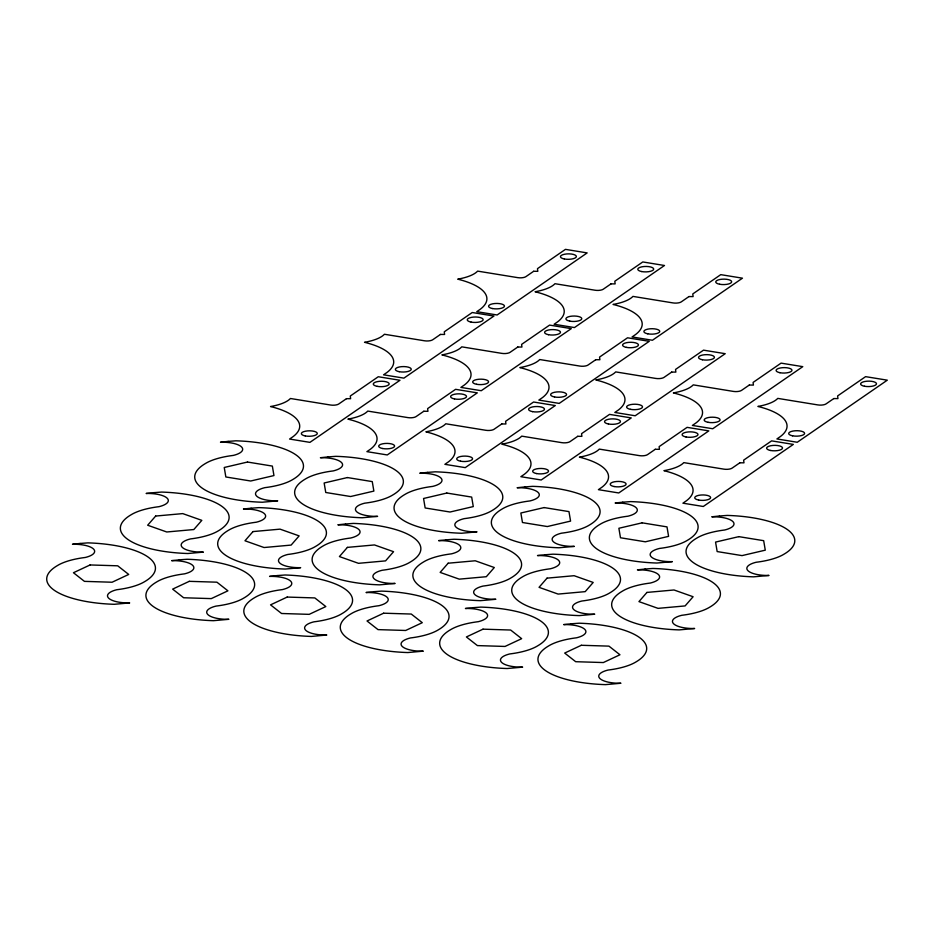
<?xml version="1.0" encoding="UTF-8"?>
<svg xmlns="http://www.w3.org/2000/svg" width="934" height="934" viewBox="0 0 934 934"><rect width="100%" height="100%" fill="white"/><g stroke="black" fill="none" stroke-linecap="round" stroke-linejoin="round"><path stroke-width="1.4" d="M155.663 516.047L147.665 525.235L166.754 531.983L193.828 529.543L201.826 520.355L182.737 513.607L155.663 516.047M252.974 531.586L244.977 540.774L264.065 547.534L291.139 545.082L299.137 535.894L280.048 529.146L252.974 531.586M347.401 547.382L339.416 556.571L358.493 563.319L385.567 560.879L393.564 551.69L374.476 544.942L347.401 547.382M448.145 563.214L440.147 572.402L459.236 579.15L486.31 576.71L494.308 567.522L475.219 560.774L448.145 563.214M547.032 578.146L539.046 587.334L558.123 594.082L585.209 591.642L593.195 582.454L574.118 575.706L547.032 578.146M646.947 592.425L638.949 601.613L658.038 608.361L685.112 605.921L693.11 596.733L674.021 589.984L646.947 592.425M346.479 398.666L338.703 404.025A6.071 2.078 -0.6 0 1 330.543 405.017L290.427 398.491A38.376 13.123 -0.6 0 1 270.545 406.535A72.735 24.879 -0.6 0 1 292.996 436.692L289.587 439.05L309.925 442.366L399.974 380.278L378.27 376.741L350.273 396.039L350.624 398.701L346.479 398.666M440.451 334.43L432.675 339.789A6.071 2.078 -0.6 0 1 424.526 340.793L384.411 334.255A38.376 13.123 -0.6 0 1 364.529 342.299A72.735 24.879 -0.6 0 1 386.968 372.468L383.559 374.814L403.908 378.13L493.946 316.042L472.242 312.516L444.257 331.815L444.596 334.465L440.451 334.43M533.664 271.28L525.889 276.651A6.071 2.078 -0.6 0 1 517.728 277.643L477.613 271.117A38.376 13.123 -0.6 0 1 457.73 279.161A72.735 24.879 -0.6 0 1 480.181 309.317L476.772 311.676L497.122 314.98L587.159 252.904L565.455 249.366L537.459 268.665L537.809 271.315L533.664 271.28M423.814 411.252L416.039 416.611A6.071 2.078 -0.6 0 1 407.878 417.603L367.762 411.077A38.376 13.123 -0.6 0 1 347.88 419.121A72.735 24.879 -0.6 0 1 370.331 449.277L366.91 451.636L387.26 454.951L477.309 392.864L455.594 389.326L427.609 408.625L427.959 411.287L423.814 411.252M517.786 347.016L510.011 352.375A6.071 2.078 -0.6 0 1 501.862 353.379L461.746 346.841A38.376 13.123 -0.6 0 1 441.852 354.885A72.735 24.879 -0.6 0 1 464.303 385.053L460.894 387.4L481.243 390.716L571.281 328.628L549.577 325.102L521.592 344.401L521.931 347.051L517.786 347.016M610.999 283.866L603.224 289.236A6.071 2.078 -0.6 0 1 595.063 290.229L554.948 283.702A38.376 13.123 -0.6 0 1 535.065 291.747A72.735 24.879 -0.6 0 1 557.516 321.903L554.107 324.261L574.445 327.565L664.494 265.49L642.79 261.952L614.794 281.251L615.144 283.901L610.999 283.866M501.78 423.943L494.004 429.301A6.071 2.078 -0.6 0 1 485.855 430.294L445.74 423.767A38.376 13.123 -0.6 0 1 425.846 431.812A72.735 24.879 -0.6 0 1 448.297 461.968L444.888 464.326L465.237 467.63L555.275 405.554L533.571 402.017L505.586 421.316L505.924 423.978L501.78 423.943M595.764 359.707L587.988 365.066A6.071 2.078 -0.6 0 1 579.827 366.07L539.712 359.532A38.376 13.123 -0.6 0 1 519.829 367.576A72.735 24.879 -0.6 0 1 542.269 397.744L538.86 400.091L559.209 403.406L649.247 341.319L627.543 337.793L599.558 357.08L599.897 359.742L595.764 359.707M688.965 296.557L681.19 301.927A6.071 2.078 -0.6 0 1 673.04 302.92L632.925 296.393A38.376 13.123 -0.6 0 1 613.043 304.437A72.735 24.879 -0.6 0 1 635.482 334.594L632.073 336.952L652.422 340.256L742.46 278.18L720.756 274.643L692.771 293.941L693.11 296.592L688.965 296.557M577.749 436.306L569.973 441.665A6.071 2.078 -0.6 0 1 561.813 442.658L521.697 436.131A38.376 13.123 -0.6 0 1 501.815 444.175A72.735 24.879 -0.6 0 1 524.266 474.332L520.857 476.69L541.206 479.994L631.244 417.918L609.54 414.381L581.543 433.68L581.894 436.341L577.749 436.306M671.721 372.071L663.946 377.429A6.071 2.078 -0.6 0 1 655.796 378.433L615.681 371.895A38.376 13.123 -0.6 0 1 595.799 379.94A72.735 24.879 -0.6 0 1 618.238 410.108L614.829 412.454L635.178 415.77L725.216 353.682L703.512 350.157L675.527 369.444L675.866 372.106L671.721 372.071M655.306 449.277L647.531 454.636A6.071 2.078 -0.6 0 1 639.381 455.629L599.266 449.102A38.376 13.123 -0.6 0 1 579.384 457.146A72.735 24.879 -0.6 0 1 601.823 487.303L598.414 489.661L618.763 492.965L708.801 430.889L687.097 427.352L659.112 446.65L659.451 449.312L655.306 449.277M749.29 385.041L741.514 390.4A6.071 2.078 -0.6 0 1 733.353 391.404L693.238 384.866A38.376 13.123 -0.6 0 1 673.356 392.91A72.735 24.879 -0.6 0 1 695.807 423.079L692.386 425.425L712.735 428.741L802.773 366.653L781.069 363.128L753.084 382.426L753.423 385.077L749.29 385.041M739.833 462.797L732.058 468.156A6.071 2.078 -0.6 0 1 723.897 469.148L683.781 462.622A38.376 13.123 -0.6 0 1 663.899 470.666A72.735 24.879 -0.6 0 1 686.35 500.822L682.929 503.181L703.279 506.485L793.328 444.409L771.612 440.871L743.627 460.17L743.978 462.832L739.833 462.797M833.805 398.561L826.03 403.92A6.071 2.078 -0.6 0 1 817.88 404.924L777.765 398.386A38.376 13.123 -0.6 0 1 757.871 406.43A72.735 24.879 -0.6 0 1 780.322 436.598L776.913 438.945L797.262 442.261L887.3 380.173L865.596 376.647L837.611 395.934L837.95 398.596L833.805 398.561M90.073 564.953L73.447 572.729L84.445 581.368L112.08 582.232L128.717 574.445L117.707 565.806L90.073 564.953M189.275 581.333L172.638 589.12L183.648 597.76L211.282 598.612L227.919 590.825L216.91 582.186L189.275 581.333M287.182 597.071L270.556 604.858L281.566 613.498L309.201 614.35L325.826 606.563L314.816 597.923L287.182 597.071M383.641 613.194L367.015 620.982L378.025 629.621L405.66 630.473L422.285 622.686L411.275 614.047L383.641 613.194M483.018 629.166L466.393 636.953L477.402 645.592L505.037 646.445L521.662 638.669L510.653 630.03L483.018 629.166M581.31 645.277L564.685 653.064L575.694 661.704L603.329 662.556L619.954 654.769L608.945 646.13L581.31 645.277M247.498 462.038L224.242 467.479L225.841 476.97L250.697 481.01L273.954 475.569L272.354 466.089L247.498 462.038M347.401 477.554L324.145 482.995L325.756 492.487L350.612 496.526L373.869 491.086L372.257 481.605L347.401 477.554M446.814 493.047L423.557 498.487L425.157 507.968L450.025 512.019L473.281 506.578L471.67 497.086L446.814 493.047M544.113 507.571L520.857 513.011L522.468 522.503L547.324 526.543L570.581 521.102L568.969 511.61L544.113 507.571M642.137 522.83L618.88 528.27L620.48 537.762L645.347 541.802L668.592 536.361L666.993 526.881L642.137 522.83M738.817 536.641L715.561 542.082L717.16 551.562L742.028 555.613L765.273 550.173L763.673 540.681L738.817 536.641M228.118 441.397L220.482 442.202A21.319 7.297 -0.6 0 1 241.602 447.012A21.319 7.297 -0.6 0 1 233.36 455.407A50.109 17.139 -0.6 0 0 205.41 463.533A76.249 26.082 -0.6 0 0 262.279 502.235L277.713 500.846A21.319 7.297 -0.6 0 1 256.593 496.047A21.319 7.297 -0.6 0 1 264.836 487.653A50.109 17.139 -0.6 0 0 292.786 479.516A76.249 26.082 -0.6 0 0 235.917 440.813L228.118 441.397M328.032 456.913L320.397 457.718A21.319 7.297 -0.6 0 1 341.505 462.517A21.319 7.297 -0.6 0 1 333.275 470.911A50.109 17.139 -0.6 0 0 305.325 479.049A76.249 26.082 -0.6 0 0 362.182 517.751L377.616 516.362A21.319 7.297 -0.6 0 1 356.508 511.563A21.319 7.297 -0.6 0 1 364.739 503.169A50.109 17.139 -0.6 0 0 392.689 495.032A76.249 26.082 -0.6 0 0 335.82 456.329L328.032 456.913M153.771 492.662L146.136 493.467A21.319 7.297 -0.6 0 1 167.244 498.277A21.319 7.297 -0.6 0 1 159.013 506.672A50.109 17.139 -0.6 0 0 131.064 514.797A76.249 26.082 -0.6 0 0 187.932 553.512L203.355 552.111A21.319 7.297 -0.6 0 1 182.247 547.312A21.319 7.297 -0.6 0 1 190.478 538.918A50.109 17.139 -0.6 0 0 218.428 530.781A76.249 26.082 -0.6 0 0 161.559 492.078L153.771 492.662M427.445 472.394L419.798 473.211A21.319 7.297 -0.6 0 1 440.918 478.01A21.319 7.297 -0.6 0 1 432.675 486.404A50.109 17.139 -0.6 0 0 404.737 494.541A76.249 26.082 -0.6 0 0 461.594 533.244L477.029 531.855A21.319 7.297 -0.6 0 1 455.92 527.045A21.319 7.297 -0.6 0 1 464.151 518.65A50.109 17.139 -0.6 0 0 492.101 510.524A76.249 26.082 -0.6 0 0 435.232 471.822L427.445 472.394M251.071 508.213L243.435 509.018A21.319 7.297 -0.6 0 1 264.555 513.817A21.319 7.297 -0.6 0 1 256.313 522.211A50.109 17.139 -0.6 0 0 228.375 530.349A76.249 26.082 -0.6 0 0 285.232 569.051L300.666 567.662A21.319 7.297 -0.6 0 1 279.558 562.863A21.319 7.297 -0.6 0 1 287.789 554.469A50.109 17.139 -0.6 0 0 315.739 546.332A76.249 26.082 -0.6 0 0 258.87 507.629L251.071 508.213M524.745 486.929L517.109 487.735A21.319 7.297 -0.6 0 1 538.217 492.533A21.319 7.297 -0.6 0 1 529.987 500.928A50.109 17.139 -0.6 0 0 502.037 509.065A76.249 26.082 -0.6 0 0 558.906 547.768L574.328 546.378A21.319 7.297 -0.6 0 1 553.22 541.58A21.319 7.297 -0.6 0 1 561.462 533.186A50.109 17.139 -0.6 0 0 589.401 525.048A76.249 26.082 -0.6 0 0 532.543 486.345L524.745 486.929M80.102 543.46L72.467 544.265A21.319 7.297 -0.6 0 1 93.575 549.064A21.319 7.297 -0.6 0 1 85.344 557.458A50.109 17.139 -0.6 0 0 57.394 565.595A76.249 26.082 -0.6 0 0 114.263 604.298L129.686 602.909A21.319 7.297 -0.6 0 1 108.578 598.11A21.319 7.297 -0.6 0 1 116.82 589.716A50.109 17.139 -0.6 0 0 144.758 581.578A76.249 26.082 -0.6 0 0 87.901 542.876L80.102 543.46M345.51 523.997L337.874 524.803A21.319 7.297 -0.6 0 1 358.983 529.613A21.319 7.297 -0.6 0 1 350.752 538.007A50.109 17.139 -0.6 0 0 322.802 546.133A76.249 26.082 -0.6 0 0 379.671 584.836L395.105 583.446A21.319 7.297 -0.6 0 1 373.985 578.648A21.319 7.297 -0.6 0 1 382.228 570.254A50.109 17.139 -0.6 0 0 410.178 562.116A76.249 26.082 -0.6 0 0 353.309 523.414L345.51 523.997M622.756 502.188L615.121 502.994A21.319 7.297 -0.6 0 1 636.241 507.804A21.319 7.297 -0.6 0 1 627.998 516.187A50.109 17.139 -0.6 0 0 600.048 524.324A76.249 26.082 -0.6 0 0 656.917 563.027L672.352 561.638A21.319 7.297 -0.6 0 1 651.243 556.839A21.319 7.297 -0.6 0 1 659.474 548.445A50.109 17.139 -0.6 0 0 687.424 540.307A76.249 26.082 -0.6 0 0 630.555 501.605L622.756 502.188M179.305 559.84L171.669 560.657A21.319 7.297 -0.6 0 1 192.778 565.455A21.319 7.297 -0.6 0 1 184.547 573.85A50.109 17.139 -0.6 0 0 156.597 581.987A76.249 26.082 -0.6 0 0 213.466 620.69L228.888 619.3A21.319 7.297 -0.6 0 1 207.78 614.49A21.319 7.297 -0.6 0 1 216.011 606.096A50.109 17.139 -0.6 0 0 243.961 597.97A76.249 26.082 -0.6 0 0 187.092 559.268L179.305 559.84M446.254 539.829L438.618 540.634A21.319 7.297 -0.6 0 1 459.726 545.444A21.319 7.297 -0.6 0 1 451.496 553.839A50.109 17.139 -0.6 0 0 423.546 561.964A76.249 26.082 -0.6 0 0 480.415 600.667L495.837 599.278A21.319 7.297 -0.6 0 1 474.729 594.479A21.319 7.297 -0.6 0 1 482.971 586.085A50.109 17.139 -0.6 0 0 510.91 577.948A76.249 26.082 -0.6 0 0 454.052 539.245L446.254 539.829M719.437 516L711.801 516.806A21.319 7.297 -0.6 0 1 732.921 521.604A21.319 7.297 -0.6 0 1 724.679 529.998A50.109 17.139 -0.6 0 0 696.729 538.136A76.249 26.082 -0.6 0 0 753.598 576.838L769.032 575.449A21.319 7.297 -0.6 0 1 747.912 570.651A21.319 7.297 -0.6 0 1 756.155 562.256A50.109 17.139 -0.6 0 0 784.105 554.119A76.249 26.082 -0.6 0 0 727.236 515.416L719.437 516M277.211 575.577L269.576 576.395A21.319 7.297 -0.6 0 1 290.696 581.193A21.319 7.297 -0.6 0 1 282.453 589.587A50.109 17.139 -0.6 0 0 254.503 597.725A76.249 26.082 -0.6 0 0 311.372 636.428L326.807 635.027A21.319 7.297 -0.6 0 1 305.687 630.228A21.319 7.297 -0.6 0 1 313.929 621.834A50.109 17.139 -0.6 0 0 341.879 613.696A76.249 26.082 -0.6 0 0 285.01 574.994L277.211 575.577M545.141 554.761L537.505 555.567A21.319 7.297 -0.6 0 1 558.625 560.377A21.319 7.297 -0.6 0 1 550.383 568.771A50.109 17.139 -0.6 0 0 522.433 576.897A76.249 26.082 -0.6 0 0 579.302 615.611L594.736 614.21A21.319 7.297 -0.6 0 1 573.616 609.412A21.319 7.297 -0.6 0 1 581.859 601.017A50.109 17.139 -0.6 0 0 609.809 592.88A76.249 26.082 -0.6 0 0 552.94 554.177L545.141 554.761M373.67 591.701L366.035 592.518A21.319 7.297 -0.6 0 1 387.155 597.316A21.319 7.297 -0.6 0 1 378.912 605.711A50.109 17.139 -0.6 0 0 350.962 613.848A76.249 26.082 -0.6 0 0 407.831 652.551L423.265 651.15A21.319 7.297 -0.6 0 1 402.145 646.351A21.319 7.297 -0.6 0 1 410.388 637.957A50.109 17.139 -0.6 0 0 438.338 629.831A76.249 26.082 -0.6 0 0 381.469 591.117L373.67 591.701M645.055 569.039L637.42 569.857A21.319 7.297 -0.6 0 1 658.528 574.655A21.319 7.297 -0.6 0 1 650.298 583.049A50.109 17.139 -0.6 0 0 622.348 591.187A76.249 26.082 -0.6 0 0 679.216 629.89L694.639 628.5A21.319 7.297 -0.6 0 1 673.531 623.69A21.319 7.297 -0.6 0 1 681.773 615.296A50.109 17.139 -0.6 0 0 709.712 607.17A76.249 26.082 -0.6 0 0 652.854 568.456L645.055 569.039M473.059 607.684L465.412 608.489A21.319 7.297 -0.6 0 1 486.532 613.288A21.319 7.297 -0.6 0 1 478.29 621.682A50.109 17.139 -0.6 0 0 450.351 629.82A76.249 26.082 -0.6 0 0 507.209 668.522L522.643 667.133A21.319 7.297 -0.6 0 1 501.535 662.334A21.319 7.297 -0.6 0 1 509.766 653.94A50.109 17.139 -0.6 0 0 537.715 645.803A76.249 26.082 -0.6 0 0 480.847 607.1L473.059 607.684M571.339 623.784L563.704 624.601A21.319 7.297 -0.6 0 1 584.812 629.399A21.319 7.297 -0.6 0 1 576.582 637.794A50.109 17.139 -0.6 0 0 548.632 645.931A76.249 26.082 -0.6 0 0 605.501 684.634L620.935 683.244A21.319 7.297 -0.6 0 1 599.815 678.434A21.319 7.297 -0.6 0 1 608.057 670.052A50.109 17.139 -0.6 0 0 635.996 661.914A76.249 26.082 -0.6 0 0 579.138 623.211L571.339 623.784M647.764 333.823A7.974 2.732 -0.6 0 0 659.766 331.383A7.974 2.732 -0.6 0 0 647.869 329.107A7.974 2.732 -0.6 0 0 647.764 333.823M719.659 284.251A7.974 2.732 -0.6 0 0 731.672 281.811A7.974 2.732 -0.6 0 0 719.764 279.523A7.974 2.732 -0.6 0 0 719.659 284.251M569.787 321.133A7.974 2.732 -0.6 0 0 581.8 318.692A7.974 2.732 -0.6 0 0 569.892 316.416A7.974 2.732 -0.6 0 0 569.787 321.133M641.693 271.56A7.974 2.732 -0.6 0 0 653.707 269.12A7.974 2.732 -0.6 0 0 641.798 266.832A7.974 2.732 -0.6 0 0 641.693 271.56M492.452 308.547A7.974 2.732 -0.6 0 0 504.465 306.107A7.974 2.732 -0.6 0 0 492.568 303.83A7.974 2.732 -0.6 0 0 492.452 308.547M564.358 258.975A7.974 2.732 -0.6 0 0 576.371 256.535A7.974 2.732 -0.6 0 0 564.463 254.246A7.974 2.732 -0.6 0 0 564.358 258.975M792.604 435.828A7.974 2.732 -0.6 0 0 804.606 433.388A7.974 2.732 -0.6 0 0 792.709 431.099A7.974 2.732 -0.6 0 0 792.604 435.828M864.499 386.244A7.974 2.732 -0.6 0 0 876.512 383.804A7.974 2.732 -0.6 0 0 864.604 381.527A7.974 2.732 -0.6 0 0 864.499 386.244M476.585 384.283A7.974 2.732 -0.6 0 0 488.587 381.843A7.974 2.732 -0.6 0 0 476.69 379.554A7.974 2.732 -0.6 0 0 476.585 384.283M548.48 334.699A7.974 2.732 -0.6 0 0 560.493 332.259A7.974 2.732 -0.6 0 0 548.585 329.982A7.974 2.732 -0.6 0 0 548.48 334.699M630.52 409.337A7.974 2.732 -0.6 0 0 642.534 406.897A7.974 2.732 -0.6 0 0 630.625 404.609A7.974 2.732 -0.6 0 0 630.52 409.337M702.415 359.753A7.974 2.732 -0.6 0 0 714.428 357.313A7.974 2.732 -0.6 0 0 702.531 355.037A7.974 2.732 -0.6 0 0 702.415 359.753M708.077 422.308A7.974 2.732 -0.6 0 0 720.091 419.868A7.974 2.732 -0.6 0 0 708.182 417.58A7.974 2.732 -0.6 0 0 708.077 422.308M779.983 372.724A7.974 2.732 -0.6 0 0 791.985 370.284A7.974 2.732 -0.6 0 0 780.088 368.008A7.974 2.732 -0.6 0 0 779.983 372.724M554.551 396.973A7.974 2.732 -0.6 0 0 566.564 394.533A7.974 2.732 -0.6 0 0 554.656 392.245A7.974 2.732 -0.6 0 0 554.551 396.973M626.457 347.39A7.974 2.732 -0.6 0 0 638.459 344.95A7.974 2.732 -0.6 0 0 626.562 342.673A7.974 2.732 -0.6 0 0 626.457 347.39M399.25 371.697A7.974 2.732 -0.6 0 0 411.252 369.257A7.974 2.732 -0.6 0 0 399.355 366.969A7.974 2.732 -0.6 0 0 399.25 371.697M471.145 322.113A7.974 2.732 -0.6 0 0 483.158 319.673A7.974 2.732 -0.6 0 0 471.25 317.397A7.974 2.732 -0.6 0 0 471.145 322.113M698.62 500.052A7.974 2.732 -0.6 0 0 710.634 497.612A7.974 2.732 -0.6 0 0 698.725 495.335A7.974 2.732 -0.6 0 0 698.62 500.052M770.527 450.48A7.974 2.732 -0.6 0 0 782.54 448.04A7.974 2.732 -0.6 0 0 770.632 445.752A7.974 2.732 -0.6 0 0 770.527 450.48M614.105 486.532A7.974 2.732 -0.6 0 0 626.107 484.092A7.974 2.732 -0.6 0 0 614.21 481.816A7.974 2.732 -0.6 0 0 614.105 486.532M686 436.96A7.974 2.732 -0.6 0 0 698.013 434.52A7.974 2.732 -0.6 0 0 686.105 432.244A7.974 2.732 -0.6 0 0 686 436.96M536.536 473.561A7.974 2.732 -0.6 0 0 548.55 471.121A7.974 2.732 -0.6 0 0 536.653 468.845A7.974 2.732 -0.6 0 0 536.536 473.561M608.443 423.989A7.974 2.732 -0.6 0 0 620.456 421.549A7.974 2.732 -0.6 0 0 608.548 419.261A7.974 2.732 -0.6 0 0 608.443 423.989M460.579 461.198A7.974 2.732 -0.6 0 0 472.581 458.757A7.974 2.732 -0.6 0 0 460.684 456.481A7.974 2.732 -0.6 0 0 460.579 461.198M532.473 411.625A7.974 2.732 -0.6 0 0 544.487 409.185A7.974 2.732 -0.6 0 0 532.578 406.909A7.974 2.732 -0.6 0 0 532.473 411.625M382.601 448.518A7.974 2.732 -0.6 0 0 394.615 446.067A7.974 2.732 -0.6 0 0 382.707 443.79A7.974 2.732 -0.6 0 0 382.601 448.518M454.508 398.935A7.974 2.732 -0.6 0 0 466.521 396.495A7.974 2.732 -0.6 0 0 454.613 394.218A7.974 2.732 -0.6 0 0 454.508 398.935M305.266 435.933A7.974 2.732 -0.6 0 0 317.28 433.481A7.974 2.732 -0.6 0 0 305.371 431.204A7.974 2.732 -0.6 0 0 305.266 435.933M377.173 386.349A7.974 2.732 -0.6 0 0 389.186 383.909A7.974 2.732 -0.6 0 0 377.278 381.632A7.974 2.732 -0.6 0 0 377.173 386.349"/></g></svg>
